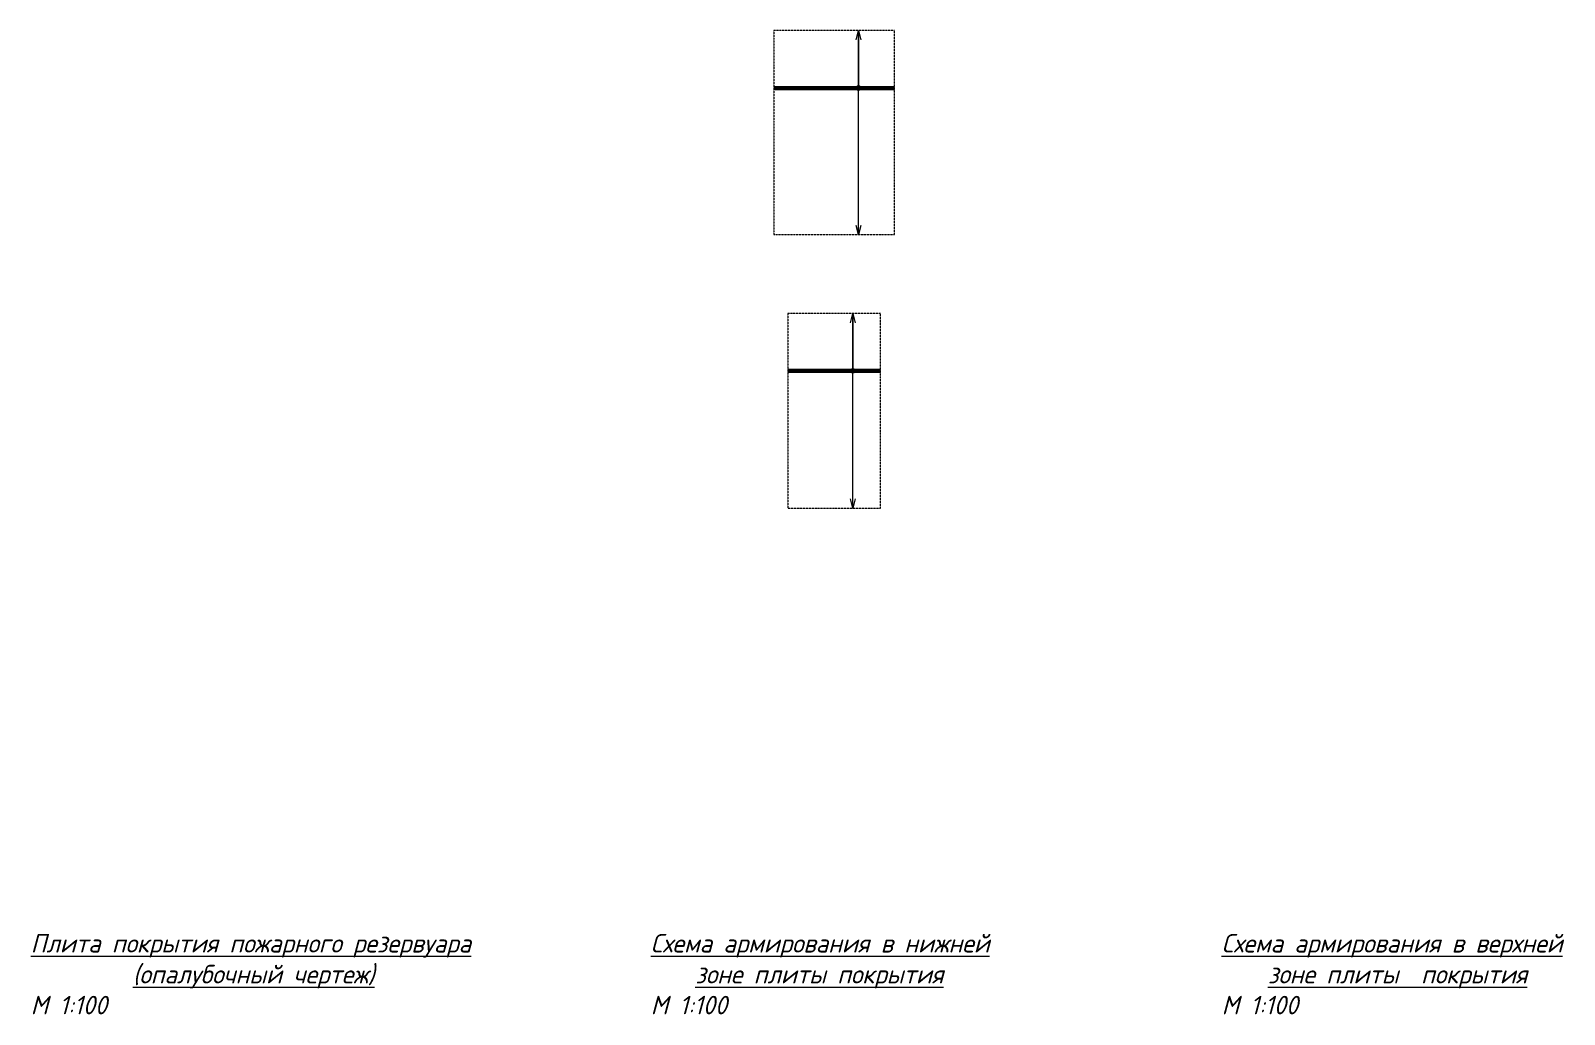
# Model space of a CAD drawing. Header units: millimetres. Extents: x 339888 to 1025294, y -263818 to -40540.
# Drawn here: x 452461 to 485536, y -61762 to -40540 of the extents above; entities that cross this region are included whole.
import ezdxf

# ---------------------------------------------------------------- set-up
doc = ezdxf.new("R2010")
doc.units = ezdxf.units.MM
doc.linetypes.add('штриховая', pattern=[19.05, 12.7, -6.35])
doc.layers.get('0').update_dxf_attribs({"lineweight": 15})
doc.layers.add('0 @ 100', color=7, linetype='Continuous', lineweight=15)
doc.styles.add('ГОСТ 3', font='GOST_Common Italic.ttf', dxfattribs={"height": 3})
doc.styles.add('Размерный 2', font='isocpeui.ttf', dxfattribs={"height": 2})
doc.dimstyles.new('ISO-25', dxfattribs={"dimtxt": 2, "dimasz": 1.8, "dimexe": 1, "dimexo": 2, "dimtad": 1, "dimdec": 0, "dimlfac": 100, "dimtxsty": 'Размерный 2', "dimblk": 'OBLIQUE', "dimcen": 2, "dimdle": 1, "dimclrd": 251, "dimclre": 251, "dimadec": 0, "dimazin": 0, "dimtfac": 1, "dimtdec": 0, "dimtmove": 0, "dimatfit": 3, "dimfxl": 1, "dimlwd": 15, "dimlwe": 15, "dimarcsym": 0})

# ---------------------------------------------------------------- blocks, each defined once
blk = doc.blocks.new('_Oblique')
at = {"color": 0, "linetype": 'ByBlock', "lineweight": -2}
blk.add_line((-0.5, -0.5), (0.5, 0.5), dxfattribs=at)

msp = doc.modelspace()

# ---------------------------------------------------------------- linework, layer by layer
at = {"lineweight": 60}
for p, q in [((468490.79013, -41778.24591), (471090.79013, -41778.24591)), ((468790.79013, -47878.24591), (470790.79013, -47878.24591))]:
    msp.add_line(p, q, dxfattribs=at)
at = {"color": 252, "linetype": 'штриховая', "lineweight": 15, "ltscale": 0.2}
for points in [[(468490.79013, -44939.79857), (471090.79013, -44939.79857), (471090.79013, -40539.79857), (468490.79013, -40539.79857)], [(470790.79013, -50839.79857), (470790.79013, -46639.79857), (468790.79013, -46639.79857), (468790.79013, -50839.79857)]]:
    msp.add_lwpolyline(points, close=True, dxfattribs=at)

# ---------------------------------------------------------------- texts
at = {"layer": '0 @ 100', "lineweight": 15, "char_height": 400, "attachment_point": 1, "style": 'ГОСТ 3'}
for s, width, gutter_width, heights, insert in [('\\pi189.48;{\\LПлита покрытия пожарного резервуара \\P\\pi2391.7;(опалубочный чертеж)\\P\\pi4439.5;}М 1:100', 10487.1323013, 2204.52072, [1938.49953], (452271.79817, -60028.69374)), ('\\pi258.58;{\\LСхема армирования в нижней \\P\\pi1221.2;зоне плиты покрытия  \\P\\pi3120.1;}М 1:100', 7848.3636232, 1500, [1923.47589], (465573.60014, -60028.69374)), ('\\pi61.658;{\\LСхема армирования в верхней \\P\\pi1059.1;зоне плиты  покрытия \\P\\pi3026.7;}М 1:100', 7661.4985203, 1500, [1923.47589], (478084.09484, -60028.69374))]:
    msp.add_mtext_dynamic_manual_height_columns(s, width=width, gutter_width=gutter_width, heights=heights, dxfattribs=dict(at, insert=insert))

# ---------------------------------------------------------------- leaders
at = {"lineweight": 15, "ltscale": 0.5}
for points, override in [([(470314.88218, -40539.79857), (470314.88218, -41778.24591)], {"dimasz": 200, "dimtad": 0, "dimclrd": 251, "dimldrblk": 'Open30'}), ([(470314.88218, -41778.24591), (470314.88218, -40539.79857)], {"dimasz": 200, "dimgap": 0.625, "dimtad": 0, "dimclrd": 251, "dimldrblk": 'Small'}), ([(470314.88218, -44939.79857), (470314.88218, -41778.24591)], {"dimasz": 200, "dimtad": 0, "dimldrblk": 'Open30'}), ([(470193.28244, -46639.79857), (470193.28244, -47878.24591)], {"dimasz": 200, "dimtad": 0, "dimclrd": 251, "dimldrblk": 'Open30'}), ([(470193.28244, -47878.24591), (470193.28244, -46639.79857)], {"dimasz": 200, "dimgap": 0.625, "dimtad": 0, "dimclrd": 251, "dimldrblk": 'Small'}), ([(470193.28244, -50839.79857), (470193.28244, -47878.24591)], {"dimasz": 200, "dimtad": 0, "dimldrblk": 'Open30'})]:
    msp.add_leader(points, dimstyle='ISO-25', override=override, dxfattribs=at)

doc.saveas('drawing.dxf')
